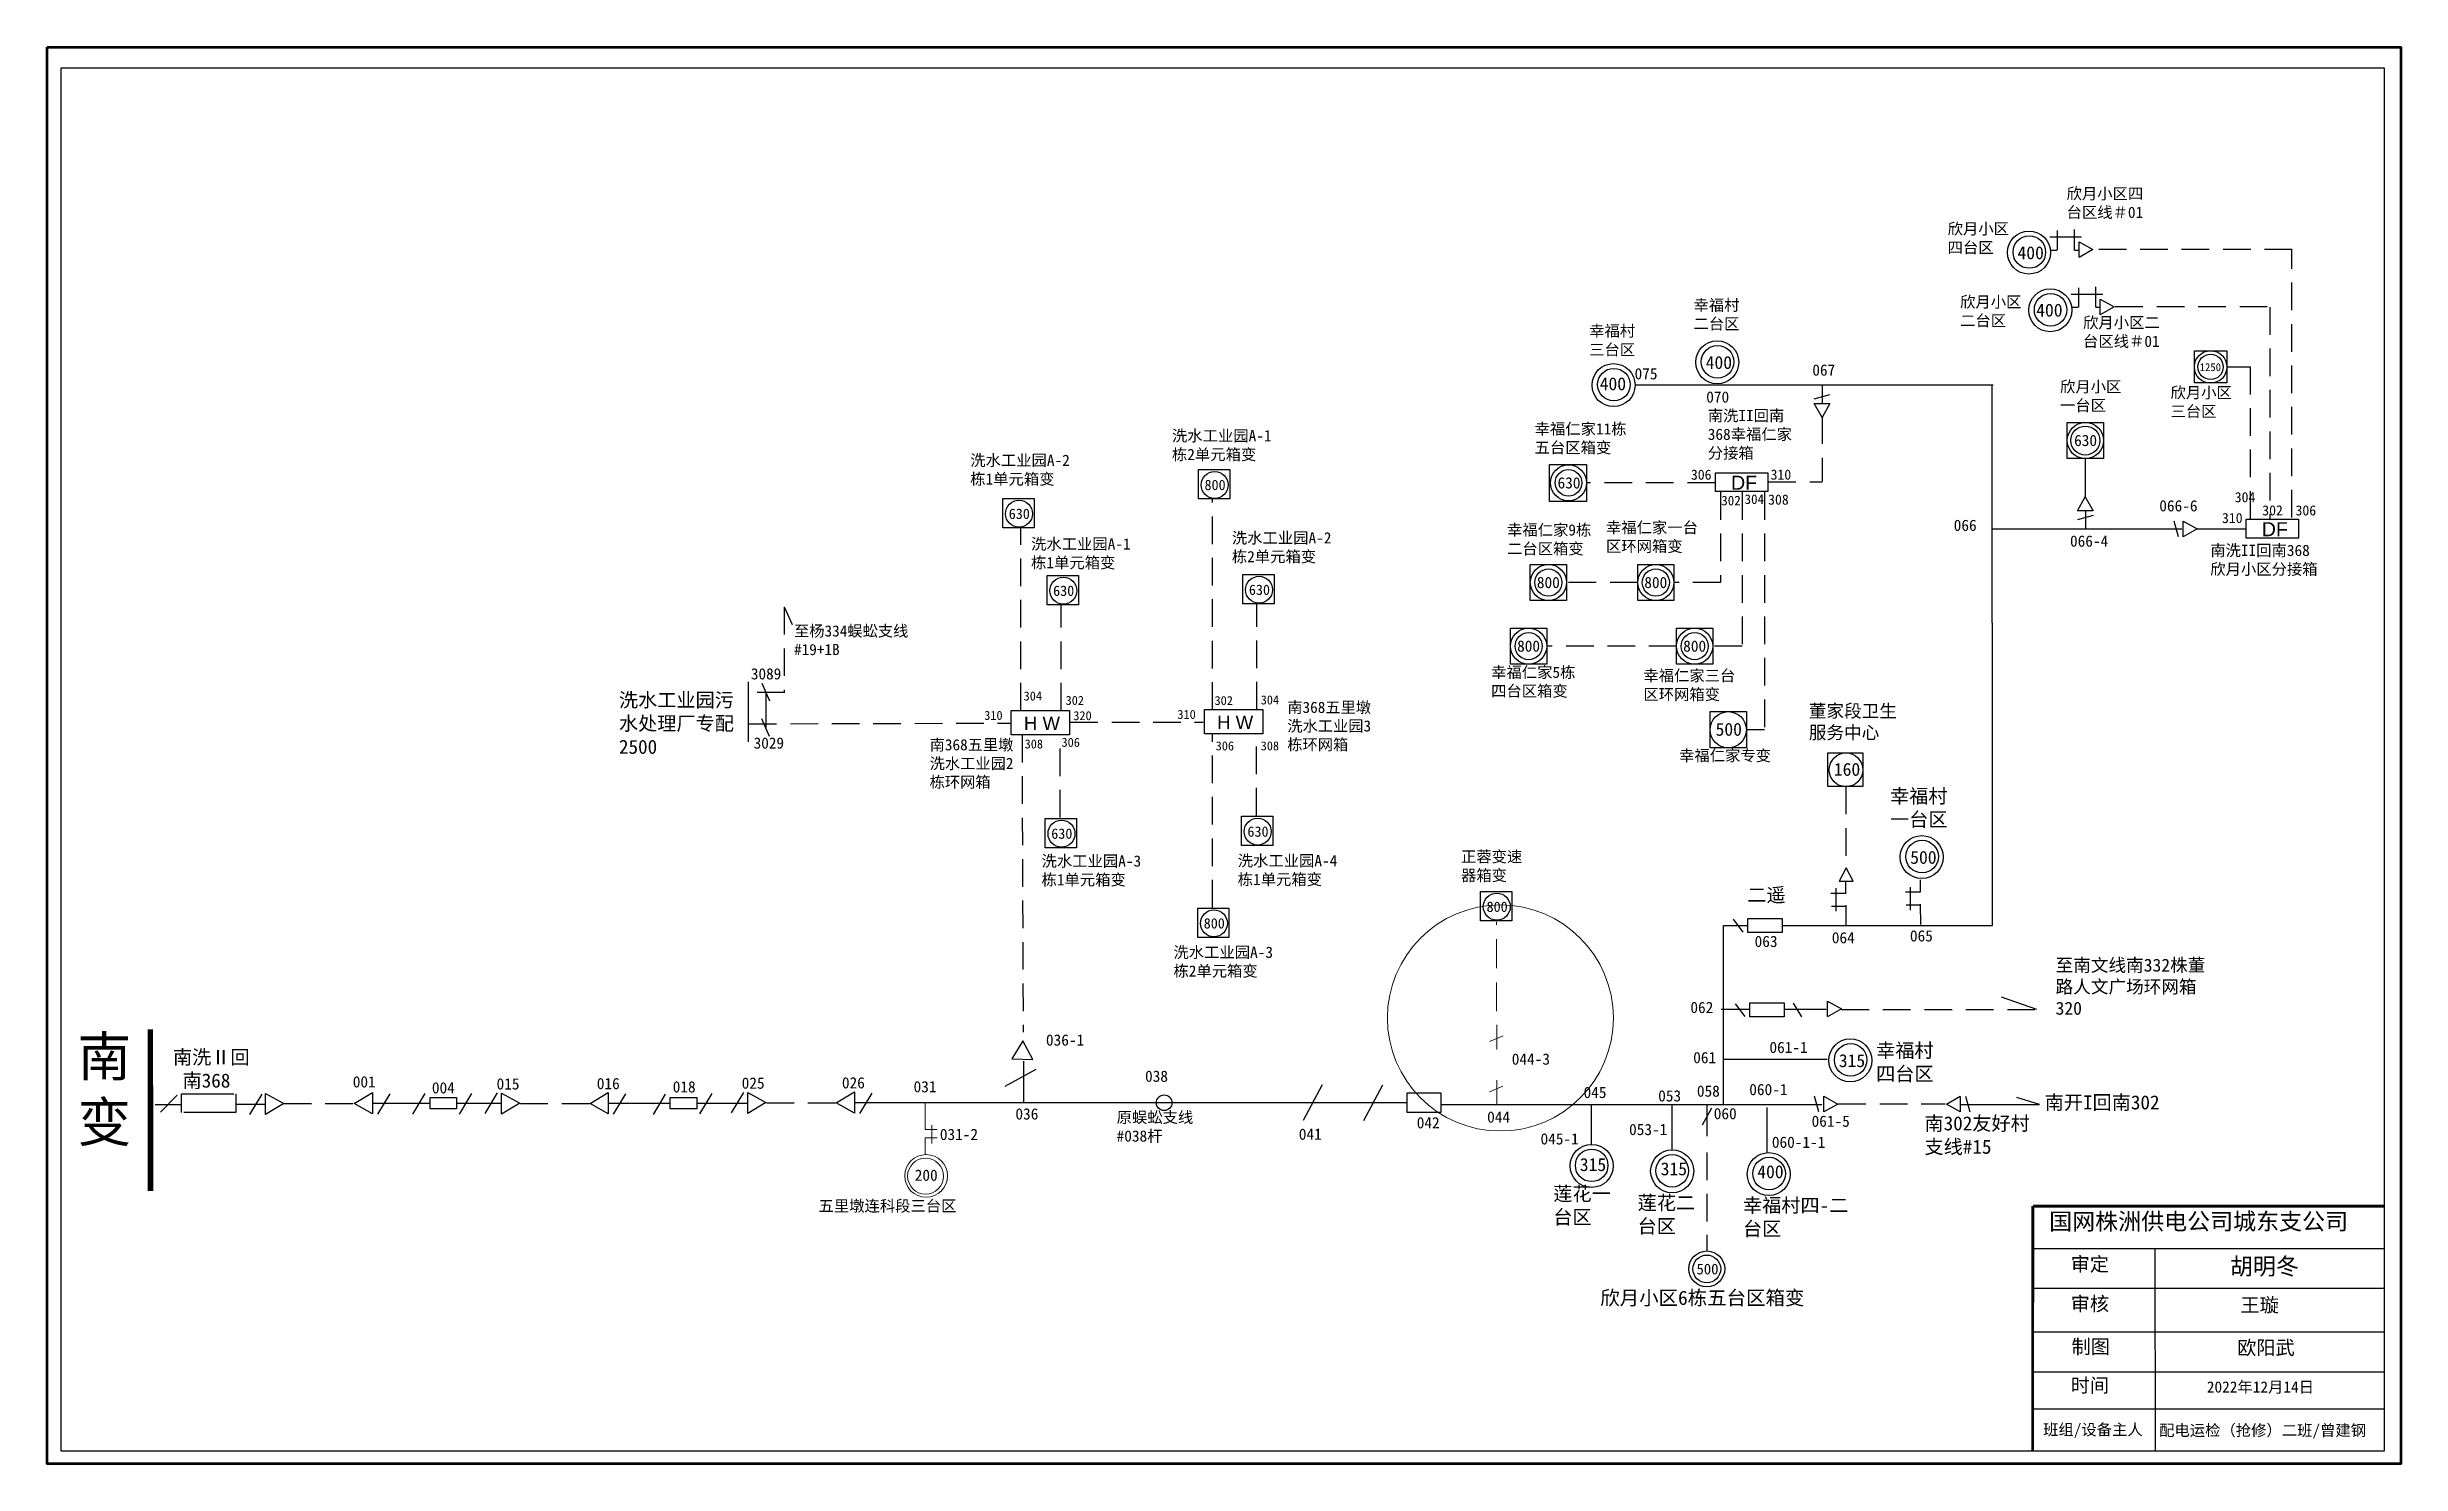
# Model space of a CAD drawing. Extents: x 49 to 467, y 101 to 354.
import ezdxf

# ---------------------------------------------------------------- set-up
doc = ezdxf.new("R2010")
doc.units = 0
doc.header["$LTSCALE"] = 0.774411
doc.linetypes.add('ACAD_ISO02W100', pattern=[15, 12, -3])
doc.linetypes.add('DASHED2', pattern=[9.525, 6.35, -3.175])
doc.layers.get('0').update_dxf_attribs({"linetype": 'CONTINUOUS'})
doc.layers.add('MiniCADViewLayer', color=7, linetype='CONTINUOUS')
doc.styles.add('仿宋_txtstyle_2.00_0_0', font='simsun.ttc', dxfattribs={"height": 2})
doc.styles.add('仿宋_txtstyle_2.50_0_0', font='simsun.ttc', dxfattribs={"height": 2.5})
doc.styles.add('仿宋_txtstyle_200.00_0_0200', font='simsun.ttc', dxfattribs={"height": 200})
doc.styles.add('仿宋_txtstyle_3.00_0_0', font='simsun.ttc', dxfattribs={"height": 3})
doc.styles.add('宋体_txtstyle_0.00_0_0', font='')
doc.styles.add('宋体_txtstyle_2.00_0_0', font='SIMSUN.TTC', dxfattribs={"height": 2})
doc.styles.add('宋体_txtstyle_2.46_0_0', font='', dxfattribs={"height": 2.464151})
doc.styles.add('宋体_txtstyle_2.50_0_0', font='SIMSUN.TTC', dxfattribs={"height": 2.5})
doc.styles.get('宋体_txtstyle_0.00_0_0').set_extended_font_data('宋体')
doc.styles.get('宋体_txtstyle_2.46_0_0').set_extended_font_data('宋体')

msp = doc.modelspace()

# ---------------------------------------------------------------- linework, layer by layer
at = {"linetype": 'Continuous'}
for p, q in [((405.02, 319.77), (410.66, 319.77)), ((406.3, 320.86), (406.3, 317.41)), ((409.39, 317.41), (409.39, 321.05)), ((410.1, 310.67), (410.1, 307.22)), ((413.19, 307.22), (413.19, 310.85)), ((408.82, 309.58), (414.46, 309.58)), ((408.93, 307.22), (410.07, 307.22)), ((413.2, 307.22), (414.01, 307.22)), ((394.89, 293.36), (331.18, 293.36)), ((364.49, 293.34), (364.49, 290.07)), ((394.73, 251.06), (394.73, 293.32)), ((411.32, 273.41), (411.32, 280.28)), ((411.39, 267.74), (411.39, 270.99)), ((394.86, 267.77), (428.51, 267.77)), ((431, 267.77), (439.76, 267.77)), ((179.76, 253.89), (181.15, 250.77)), ((394.73, 251.06), (394.73, 197.21)), ((173.33, 240.58), (173.33, 229.89)), ((175.75, 240.31), (177.13, 237.2)), ((176.48, 238.68), (176.48, 232.4)), ((175.73, 234.03), (177.11, 230.91)), ((368.77, 207.46), (367.51, 205.06)), ((370.02, 205.06), (368.78, 207.46)), ((381.99, 203.11), (381.99, 205.3)), ((368.67, 202.9), (366.03, 202.9)), ((366.95, 199.73), (366.95, 203.82)), ((367.51, 205.06), (370.02, 205.06)), ((368.71, 202.91), (368.71, 205.1)), ((381.94, 203.1), (379.3, 203.1)), ((380.23, 199.93), (380.23, 204.02)), ((346.9, 165.33), (346.9, 197.21)), ((346.9, 197.21), (351.27, 197.21)), ((350.42, 196.03), (348.72, 198.29)), ((357.39, 197.21), (394.79, 197.21)), ((366.16, 200.65), (368.67, 200.65)), ((368.75, 197.14), (368.73, 200.8)), ((379.44, 200.85), (381.94, 200.85)), ((382.03, 197.34), (382, 201)), ((402.67, 182.23), (396.4, 184.42)), ((351.5, 182.22), (346.53, 182.22)), ((350.78, 181), (349.08, 183.27)), ((365.21, 182.24), (357.81, 182.24)), ((359.33, 183.35), (360.82, 180.94)), ((222.41, 165.67), (222.41, 173.05)), ((346.98, 173.4), (365.4, 173.4)), ((189.03, 165.62), (192.26, 167.57)), ((192.26, 167.57), (192.26, 163.8)), ((219.06, 168.61), (224.62, 171.62)), ((275.48, 168.85), (272.09, 162.49)), ((286.23, 168.76), (282.84, 162.4)), ((71.75, 166.97), (68.75, 163.97)), ((82.2, 165.42), (87.45, 165.42)), ((84.66, 163.55), (86.85, 167.18)), ((87.45, 163.54), (87.45, 167.3)), ((87.45, 167.3), (90.69, 165.49)), ((90.69, 165.49), (87.45, 163.54)), ((103.25, 165.49), (106.48, 167.44)), ((106.48, 163.68), (103.25, 165.49)), ((106.48, 167.44), (106.48, 163.68)), ((106.48, 165.56), (116.72, 165.56)), ((107.43, 163.61), (109.62, 167.24)), ((113.65, 163.64), (115.84, 167.27)), ((121.43, 165.56), (129.39, 165.56)), ((122, 163.64), (124.19, 167.27)), ((126.57, 163.75), (128.76, 167.38)), ((129.47, 163.61), (129.47, 167.37)), ((129.47, 167.37), (132.7, 165.56)), ((132.7, 165.56), (129.47, 163.61)), ((145.22, 165.5), (148.46, 167.45)), ((148.46, 163.69), (145.22, 165.5)), ((148.46, 167.45), (148.46, 163.69)), ((148.46, 165.57), (159.48, 165.57)), ((149.4, 163.62), (151.59, 167.25)), ((156.47, 163.54), (158.65, 167.17)), ((164.19, 165.57), (173.34, 165.57)), ((164.76, 163.65), (166.95, 167.28)), ((170.37, 163.86), (172.56, 167.49)), ((173.27, 163.72), (173.27, 167.49)), ((173.27, 167.49), (176.51, 165.67)), ((176.51, 165.67), (173.27, 163.72)), ((192.26, 163.8), (189.03, 165.62)), ((192.28, 165.66), (290.63, 165.68)), ((193.2, 163.74), (195.39, 167.36)), ((296.63, 165.33), (364.45, 165.33)), ((323.46, 158.24), (323.46, 165.24)), ((337.79, 157.27), (337.79, 165.33)), ((344.76, 164.71), (343.14, 161.66)), ((354.69, 156.76), (354.69, 164.81)), ((389.1, 165.36), (403.17, 165.36)), ((403.17, 165.36), (399.13, 166.57)), ((402.01, 139.73), (464.38, 139.73)), ((423.66, 139.72), (423.74, 103.64)), ((402.01, 132.63), (464.38, 132.63)), ((402.01, 124.88), (464.38, 124.88)), ((402.01, 117.78), (464.38, 117.78)), ((402.22, 111.17), (464.58, 111.17))]:
    msp.add_line(p, q, dxfattribs=at)
at = {"color": 0, "linetype": 'ByBlock', "ltscale": 2}
for p, q in [((410.2, 318.88), (412.68, 317.5)), ((410.2, 316.13), (410.2, 318.88)), ((412.68, 317.5), (410.2, 316.08))]:
    msp.add_line(p, q, dxfattribs=at)
at = {"color": 0, "linetype": 'Continuous'}
for p, q in [((405.13, 317.41), (406.27, 317.41)), ((409.4, 317.41), (410.21, 317.41)), ((436.5, 296.64), (440.65, 296.64))]:
    msp.add_line(p, q, dxfattribs=at)
at = {"color": 0, "linetype": 'DASHED2'}
for p, q in [((448.12, 317.53), (412.74, 317.53)), ((448.07, 269.81), (448.07, 317.36)), ((444.14, 307.25), (444.14, 269.59)), ((440.65, 296.64), (440.65, 269.59))]:
    msp.add_line(p, q, dxfattribs=at)
at = {"linetype": 'ByBlock', "ltscale": 2}
for p, q in [((413.95, 305.9), (413.95, 308.65)), ((413.95, 308.65), (416.43, 307.27)), ((416.43, 307.27), (413.95, 305.85)), ((363.07, 290.91), (365.87, 291.69)), ((364.49, 287.6), (363.07, 290.08)), ((363.12, 290.08), (365.87, 290.08)), ((365.87, 290.08), (364.49, 287.6)), ((409.92, 270.98), (411.3, 273.46)), ((411.3, 273.46), (412.72, 270.98)), ((412.67, 270.98), (409.92, 270.98)), ((412.72, 270.16), (409.92, 269.38)), ((427.91, 266.34), (427.13, 269.14)), ((428.73, 266.39), (428.73, 269.14)), ((428.73, 269.14), (431.21, 267.76)), ((431.21, 267.76), (428.73, 266.34)), ((365.43, 183.74), (367.91, 182.37)), ((365.43, 180.99), (365.43, 183.74)), ((367.91, 182.37), (365.43, 180.95)), ((363.87, 164), (363.09, 166.79)), ((364.77, 164.04), (364.77, 166.79)), ((364.77, 166.79), (367.25, 165.42)), ((367.25, 165.42), (364.77, 164)), ((386.6, 165.39), (389.07, 166.81)), ((389.07, 164.02), (386.6, 165.39)), ((389.07, 166.77), (389.07, 164.02)), ((389.97, 166.81), (390.75, 164.02))]:
    msp.add_line(p, q, dxfattribs=at)
at = {"linetype": 'DASHED2'}
for p, q in [((443.7, 307.3), (416.49, 307.3)), ((364.51, 287.81), (364.51, 276.19)), ((255.97, 235.58), (255.97, 273.18)), ((345.41, 275.96), (322.56, 275.96)), ((346.38, 274.31), (346.38, 258.23)), ((350.25, 274.31), (350.25, 246.91)), ((354.24, 274.31), (354.24, 232.03)), ((354.9, 276.15), (364.51, 276.15)), ((221.89, 235.46), (221.89, 268.07)), ((331.66, 258.23), (318.98, 258.23)), ((346.38, 258.23), (338.09, 258.23)), ((179.76, 253.89), (179.76, 238.73)), ((229.04, 235.45), (229.04, 254.34)), ((263.88, 235.62), (263.88, 254.51)), ((338.57, 246.91), (315.46, 246.91)), ((350.25, 246.91), (345.01, 246.91)), ((179.86, 238.68), (173.46, 238.68)), ((173.49, 233.08), (220.16, 233.22)), ((222.08, 231.13), (222.28, 178.22)), ((228.89, 216.39), (228.89, 231.13)), ((230.67, 233.39), (254.34, 233.39)), ((256, 200.39), (256, 231.27)), ((263.79, 216.75), (263.79, 231.34)), ((354.24, 232.03), (350.99, 232.03)), ((368.72, 221.9), (368.72, 207.38)), ((367.93, 182.23), (402.67, 182.23)), ((90.69, 165.49), (103.25, 165.49)), ((132.8, 165.52), (145.36, 165.52)), ((176.6, 165.64), (189.16, 165.64)), ((367.35, 165.43), (386.37, 165.43))]:
    msp.add_line(p, q, dxfattribs=at)
at = {"color": 7, "linetype": 'DASHED2', "lineweight": 0, "ltscale": 1.042722}
msp.add_line((306.53, 181.93), (306.53, 197.82), dxfattribs=at)
at = {"color": 7, "linetype": 'Continuous', "lineweight": 0, "ltscale": 0.729738}
for p, q in [((307.71, 177.57), (305.3, 176.55)), ((306.58, 175.11), (306.58, 179.49)), ((307.68, 168.61), (305.27, 167.59)), ((306.58, 165.33), (306.58, 169.64))]:
    msp.add_line(p, q, dxfattribs=at)
at = {"linetype": 'ACAD_ISO02W100'}
msp.add_line((72.5, 165.25), (67.82, 165.25), dxfattribs=at)
at = {"linetype": 'Continuous', "lineweight": 0, "ltscale": 0.244115}
for p, q in [((204.84, 165.66), (204.84, 160.91)), ((204.82, 159.42), (206.97, 159.42)), ((204.84, 160.91), (206.99, 160.91))]:
    msp.add_line(p, q, dxfattribs=at)
at = {"linetype": 'Continuous', "lineweight": 0, "ltscale": 0.581359}
msp.add_line((204.82, 159.42), (204.82, 156.41), dxfattribs=at)
at = {"linetype": 'Continuous', "lineweight": 0, "ltscale": 0.087291}
msp.add_line((206.06, 161.67), (206.06, 158.37), dxfattribs=at)
at = {"linetype": 'Continuous', "lineweight": 53}
msp.add_lwpolyline([(48.58, 353.53), (467.48, 353.53), (467.48, 101.36), (48.58, 101.36)], close=True, dxfattribs=at)
at = {"linetype": 'Continuous'}
for points in [[(51.06, 349.86), (464.48, 349.86), (464.48, 103.64), (51.06, 103.64)], [(430.72, 299.49), (436.5, 299.49), (436.5, 293.79), (430.72, 293.79)], [(408.11, 286.72), (414.54, 286.72), (414.54, 280.28), (408.11, 280.28)], [(253.49, 278.32), (259.05, 278.32), (259.05, 273.1), (253.49, 273.1)], [(315.97, 279.24), (322.56, 279.24), (322.56, 272.67), (315.97, 272.67)], [(345.49, 277.77), (354.82, 277.77), (354.82, 274.41), (345.49, 274.41)], [(218.66, 273.19), (224.22, 273.19), (224.22, 267.97), (218.66, 267.97)], [(312.54, 261.45), (318.98, 261.45), (318.98, 255.01), (312.54, 255.01)], [(331.66, 261.45), (338.09, 261.45), (338.09, 255.01), (331.66, 255.01)], [(226.55, 259.48), (232.12, 259.48), (232.12, 254.27), (226.55, 254.27)], [(261.39, 259.65), (266.95, 259.65), (266.95, 254.44), (261.39, 254.44)], [(309.02, 250.13), (315.46, 250.13), (315.46, 243.69), (309.02, 243.69)], [(338.57, 250.13), (345.01, 250.13), (345.01, 243.69), (338.57, 243.69)], [(220.16, 235.46), (230.55, 235.46), (230.55, 231.13), (220.16, 231.13)], [(254.54, 235.62), (264.93, 235.62), (264.93, 231.3), (254.54, 231.3)], [(344.55, 235.25), (350.99, 235.25), (350.99, 228.82), (344.55, 228.82)], [(365.5, 227.9), (371.72, 227.9), (371.72, 221.9), (365.5, 221.9)], [(226.23, 216.26), (231.79, 216.26), (231.79, 211.04), (226.23, 211.04)], [(261.13, 216.63), (266.69, 216.63), (266.69, 211.41), (261.13, 211.41)], [(303.69, 203.25), (309.26, 203.25), (309.26, 198.03), (303.69, 198.03)], [(253.35, 200.3), (258.91, 200.3), (258.91, 195.08), (253.35, 195.08)], [(351.25, 198.46), (357.38, 198.46), (357.38, 195.94), (351.25, 195.94)], [(351.6, 183.44), (357.74, 183.44), (357.74, 180.91), (351.6, 180.91)], [(222.23, 176.65), (220.25, 173.45), (224.01, 173.34)], [(116.73, 166.57), (121.43, 166.57), (121.43, 164.55), (116.73, 164.55)], [(159.48, 166.58), (164.19, 166.58), (164.19, 164.57), (159.48, 164.57)], [(290.63, 167.42), (296.63, 167.42), (296.63, 163.88), (290.63, 163.88)]]:
    msp.add_lwpolyline(points, close=True, dxfattribs=at)
at = {"color": 7, "linetype": 'Continuous'}
msp.add_lwpolyline([(439.94, 269.49), (449.27, 269.49), (449.27, 266.12), (439.94, 266.12)], close=True, dxfattribs=at)
at = {"linetype": 'Continuous'}
for points, const_width in [([(66.95, 178.74), (66.97, 149.92)], 1), ([(401.98, 147.24), (401.93, 103.64)], 0.5), ([(402.01, 147.24), (464.38, 147.24)], 0.5)]:
    msp.add_lwpolyline(points, dxfattribs=dict(at, const_width=const_width))
at = {"linetype": 'ACAD_ISO02W100'}
msp.add_lwpolyline([(82.19, 167.25), (82.19, 163.91), (72.5, 163.91), (72.5, 167.25)], close=True, dxfattribs=at)
for centre, radius in [((401.29, 316.96), 3.83), ((405.08, 306.69), 3.83), ((345.8, 297.43), 3.83), ((433.61, 296.6), 2.25), ((327.35, 293.36), 3.83), ((411.32, 283.5), 3.22), ((411.32, 283.5), 2.58), ((256.37, 275.6), 2.4), ((319.34, 275.98), 3.22), ((319.34, 275.98), 2.37), ((221.54, 270.47), 2.4), ((315.76, 258.23), 3.22), ((315.76, 258.23), 2.41), ((334.88, 258.23), 3.22), ((334.88, 258.23), 2.41), ((229.44, 256.77), 2.4), ((264.27, 256.94), 2.4), ((312.24, 246.91), 3.22), ((312.24, 246.91), 2.41), ((341.79, 246.91), 3.22), ((341.79, 246.91), 2.41), ((347.77, 232.03), 3.22), ((368.72, 224.9), 3), ((229.11, 213.54), 2.4), ((264.02, 213.91), 2.4), ((382.2, 209.36), 3.83), ((306.58, 200.53), 2.4), ((256.23, 197.58), 2.4), ((369.49, 173.18), 3.83), ((323.46, 154.41), 3.83), ((337.79, 153.45), 3.83), ((354.98, 152.94), 3.83)]:
    msp.add_circle(centre, radius)
at = {"color": 7, "linetype": 'Continuous'}
msp.add_circle((401.35, 317.05), 2.9, dxfattribs=at)
at = {"linetype": 'Continuous'}
for centre, radius in [((405.14, 306.78), 2.9), ((345.86, 297.51), 2.9), ((433.61, 296.6), 2.89), ((327.41, 293.45), 2.9), ((382.26, 209.45), 2.9), ((369.55, 173.27), 2.9), ((247.38, 165.64), 1.39), ((323.46, 154.5), 2.9), ((337.79, 153.54), 2.9), ((355.04, 153.03), 2.9)]:
    msp.add_circle(centre, radius, dxfattribs=at)
at = {"color": 12, "linetype": 'Continuous', "lineweight": 0, "ltscale": 1.042722}
msp.add_circle((307.22, 180.73), 20.11, dxfattribs=at)
at = {"linetype": 'Continuous', "lineweight": 0, "ltscale": 0.581359}
for centre, radius in [((205.01, 152.62), 3.8), ((204.92, 152.59), 3.2)]:
    msp.add_circle(centre, radius, dxfattribs=at)
at = {"layer": 'MiniCADViewLayer', "linetype": 'Continuous'}
for p, q in [((343.95, 165.33), (343.95, 159.7)), ((343.95, 142.14), (343.95, 139.26))]:
    msp.add_line(p, q, dxfattribs=at)
at = {"layer": 'MiniCADViewLayer', "linetype": 'DASHED2'}
msp.add_line((343.95, 156.8), (343.95, 142.91), dxfattribs=at)
at = {"layer": 'MiniCADViewLayer', "linetype": 'Continuous'}
for radius in [3.19, 2.47]:
    msp.add_circle((343.95, 136.07), radius, dxfattribs=at)

# ---------------------------------------------------------------- texts
at = {"color": 7, "attachment_point": 1, "style": '宋体_txtstyle_0.00_0_0'}
for s, insert, char_height, width in [('欣月小区四台区线＃01', (407.98, 328.45), 2, 15.8575), ('{\\fSimSun|b0|i0|c134|p32;\\H0.72x;304}', (437.9, 274.32), 2.5, 17.2009), ('{\\fSimSun|b0|i0|c134|p32;\\H0.72x;310}', (435.63, 270.61), 2.5, 17.2009), ('{\\fSimSun|b0|i0|c134|p32;\\H0.72x;302}', (442.8, 271.97), 2.5, 17.2009), ('{\\fArial|b0|i0|c0|p32;DF}', (442.71, 268.97), 2.5, 17.2009), ('{\\fSimSun|b0|i0|c134|p32;\\H0.72x;306}', (448.72, 271.97), 2.5, 17.2009)]:
    msp.add_mtext(s, dxfattribs=dict(at, insert=insert, char_height=char_height, width=width))
at = {"attachment_point": 1}
for s, insert, char_height, width, style in [('欣月小区四台区', (386.81, 322.19), 2, 12.1514, '宋体_txtstyle_0.00_0_0'), ('400', (399.24, 318.07), 2.3, 4.8377, '宋体_txtstyle_0.00_0_0'), ('幸福村二台区', (341.58, 308.61), 2, 10.254, '宋体_txtstyle_0.00_0_0'), ('欣月小区二台区', (389.03, 309.18), 2, 12.8994, '宋体_txtstyle_0.00_0_0'), ('400', (402.57, 307.86), 2.3, 4.8377, '宋体_txtstyle_0.00_0_0'), ('欣月小区二台区线＃01', (410.91, 305.5), 2, 16.0861, '宋体_txtstyle_0.00_0_0'), ('幸福村三台区', (323.02, 304.01), 2, 10.1056, '宋体_txtstyle_0.00_0_0'), ('400', (343.75, 298.54), 2.3, 4.8377, '宋体_txtstyle_0.00_0_0'), ('400', (324.89, 294.75), 2.3, 4.8377, '宋体_txtstyle_0.00_0_0'), ('075', (331.1, 296.39), 2, 17.2009, '宋体_txtstyle_0.00_0_0'), ('067', (362.73, 297.05), 2, 17.2009, '宋体_txtstyle_0.00_0_0'), ('欣月小区一台区', (406.81, 294.09), 2, 12.4753, '宋体_txtstyle_0.00_0_0'), ('欣月小区三台区', (426.48, 293.04), 2, 13.079, '宋体_txtstyle_0.00_0_0'), ('1250', (431.66, 297.26), 1.4, 3.3864, '宋体_txtstyle_0.00_0_0'), ('070', (343.85, 292.25), 2, 17.2009, '宋体_txtstyle_0.00_0_0'), ('南洗II回南368幸福仁家分接箱', (344.12, 288.95), 2, 15.1017, '宋体_txtstyle_0.00_0_0'), ('{\\fSimSun|b0|i0|c134|p2;洗水工业园A-1栋2单元箱变}', (248.77, 285.36), 2, 18.6225, '宋体_txtstyle_0.00_0_0'), ('幸福仁家11栋五台区箱变', (313.31, 286.58), 2, 18.4469, '宋体_txtstyle_0.00_0_0'), ('{\\fSimSun|b0|i0|c134|p2;洗水工业园A-2栋1单元箱变}', (212.87, 280.99), 2, 18.6225, '宋体_txtstyle_0.00_0_0'), ('630', (409.32, 284.52), 2, 4.8377, '宋体_txtstyle_0.00_0_0'), ('800', (254.56, 276.52), 1.84, 3.8702, '宋体_txtstyle_0.00_0_0'), ('630', (317.39, 276.97), 2, 4.8377, '宋体_txtstyle_0.00_0_0'), ('{\\fSimSun|b0|i0|c134|p32;\\H0.72x;306}', (341.12, 278.33), 2.5, 17.2009, '宋体_txtstyle_0.00_0_0'), ('{\\fArial|b0|i0|c0|p32;DF}', (348.26, 277.25), 2.5, 17.2009, '宋体_txtstyle_0.00_0_0'), ('{\\fSimSun|b0|i0|c134|p32;\\H0.72x;310}', (355.3, 278.34), 2.5, 17.2009, '宋体_txtstyle_0.00_0_0'), ('{\\fSimSun|b0|i0|c134|p32;302}', (346.52, 273.67), 1.7, 17.2009, '宋体_txtstyle_0.00_0_0'), ('{\\fSimSun|b0|i0|c134|p32;304}', (350.67, 273.91), 1.7, 17.2009, '宋体_txtstyle_0.00_0_0'), ('{\\fSimSun|b0|i0|c134|p32;\\H0.72x;308}', (354.86, 273.89), 2.5, 17.2009, '宋体_txtstyle_0.00_0_0'), ('066-6', (424.48, 272.89), 2, 17.2009, '宋体_txtstyle_0.00_0_0'), ('630', (219.72, 271.39), 1.84, 3.8702, '宋体_txtstyle_0.00_0_0'), ('幸福仁家9栋二台区箱变', (308.4, 268.59), 2, 16.6496, '宋体_txtstyle_0.00_0_0'), ('幸福仁家一台区环网箱变', (326.01, 269.02), 2, 16.6496, '宋体_txtstyle_0.00_0_0'), ('{\\C0;066}', (387.89, 269.42), 2, 17.2009, '宋体_txtstyle_0.00_0_0'), ('{\\fSimSun|b0|i0|c134|p2;洗水工业园A-1栋1单元箱变}', (223.69, 266.1), 2, 18.6225, '宋体_txtstyle_0.00_0_0'), ('{\\fSimSun|b0|i0|c134|p2;洗水工业园A-2栋2单元箱变}', (259.43, 267.18), 2, 18.6225, '宋体_txtstyle_0.00_0_0'), ('066-4', (408.59, 266.61), 2, 17.2009, '宋体_txtstyle_0.00_0_0'), ('南洗II回南368欣月小区分接箱', (433.55, 264.95), 2, 20.2864, '宋体_txtstyle_0.00_0_0'), ('630', (227.62, 257.69), 1.84, 3.8702, '宋体_txtstyle_0.00_0_0'), ('630', (262.46, 257.86), 1.84, 3.8702, '宋体_txtstyle_0.00_0_0'), ('800', (313.71, 259.24), 2, 4.8377, '宋体_txtstyle_0.00_0_0'), ('800', (332.83, 259.24), 2, 4.8377, '宋体_txtstyle_0.00_0_0'), ('{\\fSimSun|b0|i0|c134|p2;至杨334蜈蚣支线#19+1B}', (181.51, 250.61), 1.989, 22.1807, '宋体_txtstyle_0.00_0_0'), ('800', (310.19, 247.92), 2, 4.8377, '宋体_txtstyle_0.00_0_0'), ('800', (339.75, 247.92), 2, 4.8377, '宋体_txtstyle_0.00_0_0'), ('幸福仁家5栋四台区箱变', (305.57, 243.26), 2, 16.6496, '宋体_txtstyle_0.00_0_0'), ('幸福仁家三台区环网箱变', (332.66, 242.66), 2, 16.6496, '宋体_txtstyle_0.00_0_0'), ('{\\fSimSun|b0|i0|c134|p2;洗水工业园污水处理厂专配\\P2500}', (150.35, 238.58), 2.5, 21.5539, '宋体_txtstyle_0.00_0_0'), ('{\\fSimSun|b0|i0|c134|p2;3089}', (173.83, 242.98), 1.989, 6.3184, '宋体_txtstyle_0.00_0_0'), ('304', (222.37, 238.84), 1.6, 4.1943, '宋体_txtstyle_0.00_0_0'), ('310', (215.36, 235.39), 1.6, 4.1943, '宋体_txtstyle_0.00_0_0'), ('302', (229.84, 238.06), 1.6, 4.1943, '宋体_txtstyle_0.00_0_0'), ('320', (231.21, 235.34), 1.6, 4.1943, '宋体_txtstyle_0.00_0_0'), ('310', (249.74, 235.56), 1.6, 4.1943, '宋体_txtstyle_0.00_0_0'), ('302', (256.35, 238.03), 1.6, 4.1943, '宋体_txtstyle_0.00_0_0'), ('304', (264.56, 238.14), 1.6, 4.1943, '宋体_txtstyle_0.00_0_0'), ('{\\fSimSun|b0|i0|c134|p2;南368五里墩洗水工业园3栋环网箱}', (269.29, 237.02), 1.989, 15.7943, '宋体_txtstyle_0.00_0_0'), ('董家段卫生\\P服务中心', (362.11, 236.53), 2.3, 16.8051, '宋体_txtstyle_0.00_0_0'), ('{\\fSimSun|b0|i0|c134|p2;3029}', (174.32, 230.66), 1.989, 6.378, '宋体_txtstyle_0.00_0_0'), ('{\\fSimSun|b0|i0|c134|p2;南368五里墩洗水工业园2栋环网箱}', (205.64, 230.35), 1.989, 17.113, '宋体_txtstyle_0.00_0_0'), ('306', (229.12, 230.59), 1.6, 4.1943, '宋体_txtstyle_0.00_0_0'), ('500', (345.51, 233.26), 2.3, 4.8377, '宋体_txtstyle_0.00_0_0'), ('308', (222.55, 230.3), 1.6, 4.1943, '宋体_txtstyle_0.00_0_0'), ('306', (256.55, 229.96), 1.6, 4.1943, '宋体_txtstyle_0.00_0_0'), ('308', (264.56, 229.96), 1.6, 4.1943, '宋体_txtstyle_0.00_0_0'), ('幸福仁家专变', (339.02, 228.44), 2, 18.9527, '宋体_txtstyle_0.00_0_0'), ('160', (366.56, 226.13), 2.3, 4.8377, '宋体_txtstyle_0.00_0_0'), ('{\\fSimSun|b0|i0|c134|p2;幸福村一台区}', (376.56, 221.48), 2.5, 12.6477, '宋体_txtstyle_0.00_0_0'), ('630', (227.29, 214.46), 1.84, 3.8702, '宋体_txtstyle_0.00_0_0'), ('630', (262.2, 214.83), 1.84, 3.8702, '宋体_txtstyle_0.00_0_0'), ('{\\fSimSun|b0|i0|c134|p2;洗水工业园A-3栋1单元箱变}', (225.56, 209.67), 2, 18.6225, '宋体_txtstyle_0.00_0_0'), ('{\\fSimSun|b0|i0|c134|p2;洗水工业园A-4栋1单元箱变}', (260.47, 209.73), 2, 18.6225, '宋体_txtstyle_0.00_0_0'), ('500', (380.15, 210.47), 2.3, 4.8377, '宋体_txtstyle_0.00_0_0'), ('800', (304.76, 201.45), 1.84, 3.8702, '宋体_txtstyle_0.00_0_0'), ('{\\fSimSun|b0|i0|c134|p2;二遥}', (351.15, 203.88), 2.5, 16.4292, '宋体_txtstyle_0.00_0_0'), ('800', (254.42, 198.5), 1.84, 3.8702, '宋体_txtstyle_0.00_0_0'), ('{\\fSimSun|b0|i0|c134|p2;洗水工业园A-3栋2单元箱变}', (249.03, 193.43), 2, 18.6225, '宋体_txtstyle_0.00_0_0'), ('063', (352.46, 195.36), 2, 17.2009, '宋体_txtstyle_0.00_0_0'), ('064', (366.2, 196.02), 2, 17.2009, '宋体_txtstyle_0.00_0_0'), ('065', (380.1, 196.35), 2, 17.2009, '宋体_txtstyle_0.00_0_0'), ('{\\fSimSun|b0|i0|c134|p2;至南文线南332株董路人文广场环网箱320}', (406.02, 191.28), 2.3, 26.7139, '宋体_txtstyle_0.00_0_0'), ('062', (341.03, 183.61), 2, 17.2009, '宋体_txtstyle_0.00_0_0'), ('036-1', (226.34, 177.81), 2, 4.1943, '宋体_txtstyle_0.00_0_0'), ('061-1', (355.1, 176.5), 2, 17.2009, '宋体_txtstyle_0.00_0_0'), ('{\\fSimSun|b0|i0|c134|p2;幸福村四台区}', (374.08, 176.21), 2.5, 12.6477, '宋体_txtstyle_0.00_0_0'), ('044-3', (309.24, 174.42), 2, 17.2009, '宋体_txtstyle_2.00_0_0'), ('061', (341.53, 174.68), 2, 17.2009, '宋体_txtstyle_0.00_0_0'), ('315', (367.44, 174.29), 2.3, 4.8377, '宋体_txtstyle_0.00_0_0'), ('001', (102.98, 170.37), 2, 4.1943, '宋体_txtstyle_0.00_0_0'), ('004', (117.06, 169.31), 2, 4.1943, '宋体_txtstyle_0.00_0_0'), ('015', (128.57, 170), 2, 4.1943, '宋体_txtstyle_0.00_0_0'), ('016', (146.41, 170.06), 2, 4.1943, '宋体_txtstyle_0.00_0_0'), ('018', (159.92, 169.48), 2, 4.1943, '宋体_txtstyle_0.00_0_0'), ('025', (172.19, 170.14), 2, 4.1943, '宋体_txtstyle_0.00_0_0'), ('026', (190.03, 170.2), 2, 4.1943, '宋体_txtstyle_0.00_0_0'), ('031', (202.78, 169.5), 2, 4.1943, '宋体_txtstyle_0.00_0_0'), ('038', (243.98, 171.37), 2, 4.1943, '宋体_txtstyle_0.00_0_0'), ('045', (322.02, 168.48), 2, 17.2009, '宋体_txtstyle_0.00_0_0'), ('053', (335.3, 167.88), 2, 17.2009, '宋体_txtstyle_0.00_0_0'), ('058', (342.19, 168.72), 2, 17.2009, '宋体_txtstyle_0.00_0_0'), ('060-1', (351.51, 169), 2, 17.2009, '宋体_txtstyle_0.00_0_0'), ('036', (220.91, 164.66), 2, 4.1943, '宋体_txtstyle_0.00_0_0'), ('{\\fSimSun|b0|i0|c134|p2;原蜈蚣支线#038杆}', (238.92, 164.06), 2, 18.6225, '宋体_txtstyle_0.00_0_0'), ('044', (304.86, 164.1), 2, 17.2009, '宋体_txtstyle_2.00_0_0'), ('060', (345.19, 164.71), 2, 17.2009, '宋体_txtstyle_0.00_0_0'), ('南302友好村\\P支线#15', (382.69, 163.23), 2.5, 29.6923, '宋体_txtstyle_0.00_0_0'), ('南开I回南302', (404.08, 166.96), 2.5, 26.1748, '宋体_txtstyle_2.46_0_0'), ('041', (271.34, 161.06), 2, 17.2009, '宋体_txtstyle_0.00_0_0'), ('042', (292.33, 163.09), 2, 17.2009, '宋体_txtstyle_0.00_0_0'), ('045-1', (314.36, 160.22), 2, 17.2009, '宋体_txtstyle_0.00_0_0'), ('053-1', (330.12, 161.89), 2, 17.2009, '宋体_txtstyle_0.00_0_0'), ('060-1-1', (355.53, 159.62), 2, 17.2009, '宋体_txtstyle_0.00_0_0'), ('061-5', (362.6, 163.36), 2, 17.2009, '宋体_txtstyle_0.00_0_0'), ('315', (321.35, 155.79), 2.3, 4.8377, '宋体_txtstyle_0.00_0_0'), ('315', (335.74, 155.03), 2.3, 4.8377, '宋体_txtstyle_0.00_0_0'), ('莲花一台区', (316.64, 150.72), 2.5, 12.0807, '宋体_txtstyle_0.00_0_0'), ('400', (352.93, 154.52), 2.3, 4.8377, '宋体_txtstyle_0.00_0_0'), ('莲花二台区', (331.65, 149.1), 2.5, 12.4006, '宋体_txtstyle_0.00_0_0'), ('{\\fSimSun|b0|i0|c134|p2;幸福村四-二台区}', (350.39, 148.65), 2.5, 19.7079, '宋体_txtstyle_0.00_0_0')]:
    msp.add_mtext(s, dxfattribs=dict(at, insert=insert, char_height=char_height, width=width, style=style))
at = {"linetype": 'DASHED2', "char_height": 2.3678, "width": 7.8343, "attachment_point": 1, "style": '宋体_txtstyle_0.00_0_0'}
for insert in [(222.42, 234.38), (256.8, 234.55)]:
    msp.add_mtext('{\\fArial|b0|i0|c0|p32;H W}', dxfattribs=dict(at, insert=insert))
at = {"color": 7, "linetype": 'DASHED2', "lineweight": 0, "ltscale": 1.042722, "insert": (300.21, 210.45), "char_height": 2, "attachment_point": 1, "style": '仿宋_txtstyle_2.00_0_0'}
msp.add_mtext('正蓉变速^M^J器箱变', dxfattribs=at)
at = {"linetype": 'Continuous', "attachment_point": 1}
for s, insert, char_height, width, style in [('{\\fSimSun|b0|i0|c134|p2;南\\f\uffbfﾬￌﾣﾤ_GB2312|b0|i0|c134|p49; \\P\\fSimSun|b0|i0|c134|p2;变}', (53.98, 177.38), 7, 46.6545, '宋体_txtstyle_0.00_0_0'), ('{\\fSimSun|b0|i0|c134|p2;南洗Ⅱ回\\P 南368}', (70.98, 175.01), 2.5, 22.8827, '宋体_txtstyle_0.00_0_0'), ('国网株洲供电公司城东支公司', (404.88, 146.03), 3, 82.0179, '仿宋_txtstyle_3.00_0_0'), ('审定', (408.71, 138.17), 2.5, 23.4615, '宋体_txtstyle_0.00_0_0'), ('胡明冬', (437.05, 138.04), 3, 23.4615, '仿宋_txtstyle_3.00_0_0'), ('审核', (408.71, 131.11), 2.5, 23.4615, '宋体_txtstyle_0.00_0_0'), ('王璇', (438.93, 130.9), 2.5, 23.4615, '仿宋_txtstyle_2.50_0_0'), ('制图', (408.87, 123.49), 2.5, 23.4615, '宋体_txtstyle_0.00_0_0'), ('欧阳武', (438.35, 123.31), 2.5, 23.4615, '宋体_txtstyle_2.50_0_0'), ('时间', (408.71, 116.61), 2.5, 23.4615, '宋体_txtstyle_0.00_0_0')]:
    msp.add_mtext(s, dxfattribs=dict(at, insert=insert, char_height=char_height, width=width, style=style))
at = {"linetype": 'Continuous', "lineweight": 0, "ltscale": 0.448803, "char_height": 2, "attachment_point": 1, "style": '宋体_txtstyle_0.00_0_0'}
for s, insert in [('031-2', (207.46, 161.01)), ('五里墩连科段三台区', (185.87, 148.29))]:
    msp.add_mtext(s, dxfattribs=dict(at, insert=insert))
at = {"linetype": 'Continuous', "lineweight": 0, "ltscale": 0.581359, "insert": (202.99, 153.75), "char_height": 2, "attachment_point": 1, "style": '宋体_txtstyle_0.00_0_0'}
msp.add_mtext('200', dxfattribs=at)
at = {"color": 7, "linetype": 'Continuous', "insert": (432.94, 116.06), "char_height": 2, "width": 23.4615, "attachment_point": 1, "style": '仿宋_txtstyle_2.00_0_0'}
msp.add_mtext('2022年12月14日', dxfattribs=at)
at = {"color": 7, "linetype": 'Continuous', "lineweight": 0, "ltscale": 0.766432, "char_height": 2, "attachment_point": 1, "style": '仿宋_txtstyle_200.00_0_0200'}
for s, insert in [('班组/设备主人', (403.8, 108.48)), ('配电运检（抢修）二班/曾建钢', (424.45, 108.35))]:
    msp.add_mtext(s, dxfattribs=dict(at, insert=insert))
at = {"layer": 'MiniCADViewLayer', "linetype": 'Continuous', "attachment_point": 1, "style": '宋体_txtstyle_0.00_0_0'}
for s, insert, char_height in [('500', (342.12, 137.01), 1.916), ('欣月小区6栋五台区箱变', (324.99, 132.2), 2.5371)]:
    msp.add_mtext(s, dxfattribs=dict(at, insert=insert, char_height=char_height))

doc.saveas('drawing.dxf')
